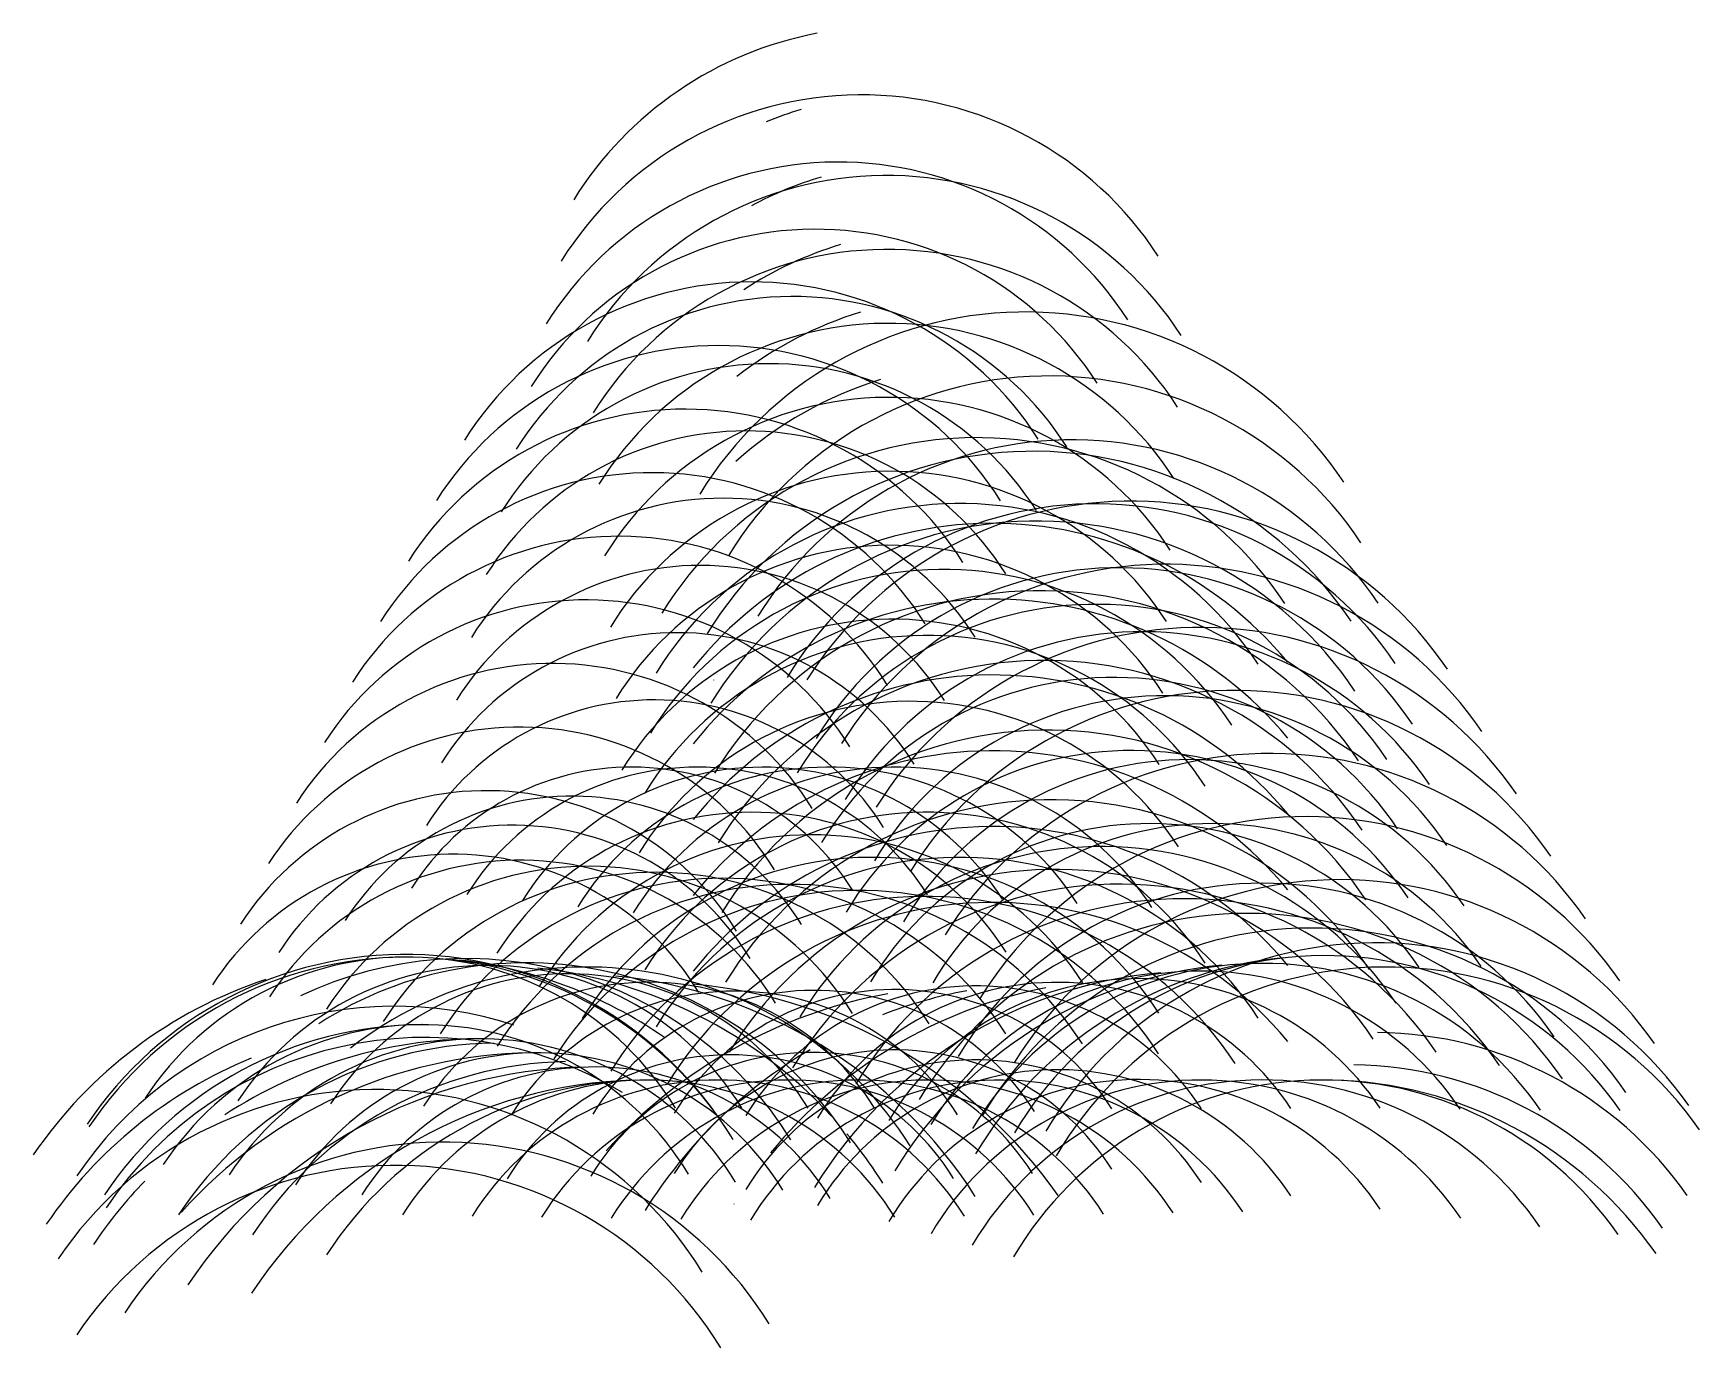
# Model space of a CAD drawing. Extents: x -1.65 to 1.67, y -0.59 to 2.03.
import ezdxf

# ---------------------------------------------------------------- set-up
doc = ezdxf.new("R2010")
doc.units = 0

msp = doc.modelspace()

# ---------------------------------------------------------------- linework, layer by layer
at = {"layer": 'drawinglayer'}
for centre, radius, start, end in [((0.0462, 1.31), 0.7314, 100.7143, 148.0183), ((-0.002, 1.202), 0.7042, 32.9334, 148.0104), ((0.0895, 1.1687), 0.7391, 106.6158, 112.3413), ((-0.0477, 1.0868), 0.6855, 32.8188, 147.9829), ((0.0478, 1.0453), 0.7003, 33.048, 148.1069), ((0.1329, 1.0274), 0.7467, 106.7304, 118.2157), ((-0.0935, 0.9716), 0.6669, 32.7042, 147.9553), ((0.0498, 0.9094), 0.689, 32.9907, 148.1415), ((0.1763, 0.8862), 0.7544, 106.9023, 123.1205), ((-0.2202, 0.8574), 0.6763, 32.475, 147.7075), ((-0.1392, 0.8564), 0.6482, 32.5896, 147.9275), ((0.325, 0.7127), 0.7612, 33.6782, 148.4101), ((0.2197, 0.7449), 0.762, 107.0168, 128.0151), ((0.0518, 0.7735), 0.6777, 32.9907, 148.1761), ((-0.2862, 0.7424), 0.6647, 32.3604, 147.6235), ((-0.185, 0.7412), 0.6296, 32.4177, 147.8996), ((0.3714, 0.5997), 0.7468, 33.7355, 148.5268), ((0.2631, 0.6036), 0.7697, 107.1314, 131.9403), ((0.0537, 0.6375), 0.6664, 32.9334, 148.2107), ((-0.3522, 0.6274), 0.653, 32.1886, 147.5388), ((-0.2308, 0.6261), 0.6109, 32.3032, 147.8715), ((0.2271, 0.4879), 0.7358, 33.4491, 148.3148), ((0.3399, 0.4353), 0.7612, 33.7355, 148.435), ((0.4178, 0.4868), 0.7325, 33.7928, 148.6431), ((-0.4182, 0.5125), 0.6414, 32.074, 147.4536), ((0.0557, 0.5016), 0.6551, 32.9334, 148.2453), ((-0.2765, 0.5109), 0.5922, 32.1886, 147.8432), ((0.534, 0.336), 0.7612, 34.0793, 147.8043), ((0.1945, 0.3819), 0.7106, 33.3345, 148.3285), ((0.4643, 0.3738), 0.7182, 33.8501, 148.759), ((0.2598, 0.2921), 0.761, 39.5224, 141.5555), ((0.3473, 0.2965), 0.7612, 33.7355, 148.4474), ((-0.4842, 0.3975), 0.6298, 31.9021, 147.3677), ((0.0577, 0.3656), 0.6438, 32.8761, 148.28), ((-0.3223, 0.3957), 0.5736, 32.074, 147.8148), ((0.5107, 0.2608), 0.7038, 33.9074, 148.8745), ((0.6037, 0.2104), 0.7612, 34.2512, 147.9215), ((0.1618, 0.2759), 0.6854, 33.2199, 148.3423), ((-0.5502, 0.2826), 0.6181, 31.7875, 147.2813), ((0.2598, 0.1411), 0.761, 39.5224, 141.5555), ((0.3547, 0.1578), 0.7612, 33.7355, 148.4599), ((0.4657, 0.1962), 0.6956, 33.7928, 148.8228), ((-0.368, 0.2805), 0.5549, 31.9021, 147.7862), ((0.0597, 0.2297), 0.6325, 32.8761, 148.3147), ((0.1291, 0.1698), 0.6602, 33.048, 148.3562), ((0.5571, 0.1478), 0.6895, 33.9647, 148.9896), ((0.6734, 0.0848), 0.7612, 34.3658, 148.038), ((-0.6162, 0.1676), 0.6065, 31.6156, 147.1941), ((0.3622, 0.019), 0.7612, 33.7928, 148.4723), ((0.2598, -0.0098), 0.761, 39.5224, 141.5555), ((0.3618, 0.3373), 0.7719, 148.4424, 148.499), ((0.5009, 0.0671), 0.6792, 33.7928, 148.9253), ((-0.4138, 0.1653), 0.5363, 31.7875, 147.7575), ((0.0964, 0.0638), 0.635, 32.9334, 148.3701), ((0.6035, 0.0348), 0.6751, 33.9647, 149.1042), ((0.743, -0.0407), 0.7612, 34.4804, 148.1537), ((-0.6821, 0.0526), 0.5949, 31.501, 147.1064), ((0.3696, -0.1197), 0.7612, 33.7928, 148.4847), ((0.2598, -0.1607), 0.761, 39.5224, 141.5555), ((0.5361, -0.062), 0.6628, 33.8501, 149.0277), ((-0.4595, 0.0501), 0.5176, 31.6729, 147.7286), ((-0.3287, 0.027), 0.5407, 31.9594, 147.896), ((-0.1979, 0.0039), 0.5637, 32.2459, 148.061), ((-0.0671, -0.0191), 0.5868, 32.5323, 148.2237), ((0.0637, -0.0422), 0.6099, 32.8188, 148.3841), ((0.65, -0.0782), 0.6608, 34.022, 149.2185), ((0.8127, -0.1663), 0.7612, 34.595, 148.2686), ((-0.7481, -0.0623), 0.5832, 31.3864, 147.018), ((-0.5777, -0.0257), 0.5356, 31.501, 147.4649), ((0.3771, -0.2584), 0.7612, 33.7928, 148.4972), ((-0.2197, -0.1208), 0.5987, 32.3032, 147.9248), ((0.1291, -0.1823), 0.6602, 33.048, 148.3562), ((0.8824, -0.2919), 0.7612, 34.7669, 148.3829), ((-0.6959, -0.1015), 0.5536, 31.3864, 147.1984), ((-0.0998, -0.2063), 0.6393, 32.5896, 148.0209), ((0.2598, -0.3116), 0.761, 39.5224, 141.5555), ((0.5713, -0.1911), 0.6464, 33.8501, 149.1297), ((0.6964, -0.1911), 0.6464, 34.0793, 149.3322), ((0.4779, -0.2941), 0.7038, 33.8501, 148.8205), ((-0.8141, -0.1773), 0.5716, 31.2145, 146.929), ((-0.6799, -0.213), 0.5953, 31.501, 147.1094), ((-0.5456, -0.2486), 0.6189, 31.7875, 147.2872), ((0.02, -0.2917), 0.6798, 32.9334, 148.1156), ((0.1945, -0.3224), 0.7106, 33.3345, 148.3285), ((-0.4114, -0.2843), 0.6426, 32.074, 147.4624), ((-0.2772, -0.3199), 0.6663, 32.3604, 147.635), ((-0.1429, -0.3556), 0.6899, 32.6469, 147.8051), ((0.3845, -0.3972), 0.7612, 33.7928, 148.5095), ((0.5119, -0.4263), 0.7612, 34.0793, 148.7207), ((0.7965, -0.3671), 0.7038, 34.4231, 149.3376), ((0.952, -0.4175), 0.7612, 34.8815, 148.4963), ((-0.0087, -0.3913), 0.7136, 32.9907, 147.9728), ((0.1256, -0.4269), 0.7373, 33.2772, 148.1381), ((0.6394, -0.4555), 0.7612, 34.3085, 148.9294), ((0.2598, -0.4626), 0.761, 39.5224, 148.3011), ((0.7668, -0.4847), 0.7612, 34.5377, 149.1355), ((0.8943, -0.5139), 0.7612, 34.7669, 149.3392), ((1.0217, -0.5431), 0.7612, 35.0533, 149.5406), ((-0.9095, -0.5668), 0.7617, 31.5583, 146.2107), ((-0.9059, -0.5721), 0.7617, 90.0573, 146.2176), ((-0.9059, -0.5721), 0.7617, 90.0573, 146.2176), ((-0.9059, -0.4349), 0.6245, 31.2145, 146.6068), ((-0.7457, -0.4197), 0.5927, 31.3864, 146.9956), ((-0.7895, -0.5752), 0.7617, 31.7875, 115.5378), ((-0.6694, -0.5836), 0.7617, 31.9594, 122.7563), ((-0.5493, -0.5919), 0.7617, 32.1886, 128.0002), ((-0.9059, -0.7093), 0.899, 89.9875, 90.0573), ((-0.9059, -0.5721), 0.7617, 31.5583, 83.3032), ((-0.9059, -0.5721), 0.7617, 31.5583, 83.3032), ((-0.9059, -0.7093), 0.899, 55.2788, 83.3535), ((-0.7457, -0.7579), 0.9308, 42.6737, 83.8651), ((0.7963, -0.6767), 0.8538, 95.4431, 148.9346), ((0.7963, -0.4926), 0.6697, 34.3085, 149.4295), ((0.9197, -0.6154), 0.8078, 95.8442, 149.2549), ((0.9197, -0.5233), 0.7157, 34.7096, 149.5014), ((1.043, -0.5919), 0.7617, 35.0533, 149.5724), ((1.043, -0.5919), 0.7617, 35.0533, 149.5724), ((-0.9059, -0.7093), 0.899, 108.2201, 145.8319), ((-0.5856, -0.4046), 0.5608, 31.5583, 147.3791), ((-0.4255, -0.3894), 0.5289, 31.7302, 147.7574), ((-0.5856, -0.8064), 0.9627, 32.6469, 84.3759), ((-0.4255, -0.855), 0.9946, 34.9388, 84.8858), ((0.673, -0.738), 0.8998, 95.042, 148.6113), ((0.3878, -0.4168), 0.5561, 33.2772, 149.0764), ((0.5497, -0.431), 0.5776, 33.621, 149.2825), ((0.673, -0.4618), 0.6236, 33.9647, 149.3565), ((-0.2544, -0.4017), 0.5234, 32.0167, 148.0753), ((-0.0952, -0.395), 0.5183, 32.3032, 148.3667), ((0.226, -0.8568), 0.9888, 100.1986, 138.0564), ((0.0641, -0.3883), 0.5132, 32.5323, 148.6537), ((0.226, -0.4025), 0.5346, 32.8761, 148.8668), ((0.5497, -0.7993), 0.9459, 101.23, 140.7225), ((0.3878, -0.828), 0.9674, 100.7143, 111.0483), ((-0.93, -0.67), 0.7617, 71.8945, 146.1719), ((-0.8745, -0.7068), 0.7617, 90.1146, 146.2767), ((-0.8745, -0.7068), 0.7617, 90.1146, 146.2767), ((-0.8745, -0.5633), 0.6183, 31.2718, 146.6833), ((-0.8745, -0.8502), 0.9052, 90.0867, 90.1146), ((1.0179, -0.7222), 0.7617, 34.9961, 89.4121), ((1.0179, -0.7222), 0.7617, 34.9961, 89.4121), ((-0.871, -0.7322), 0.7617, 58.8884, 146.2834), ((-0.7252, -0.7435), 0.7617, 90.6303, 146.5559), ((-0.7252, -0.7435), 0.7617, 90.6303, 146.5559), ((-0.7604, -0.901), 0.9279, 90.5157, 123.1927), ((-0.7604, -0.5687), 0.5956, 31.3864, 146.9603), ((0.3878, -0.828), 0.9674, 120.5387, 147.9574), ((0.0641, -0.5085), 0.5132, 32.5323, 148.6537), ((-0.8745, -0.8502), 0.9052, 112.1735, 145.8739), ((-0.6462, -0.9518), 0.9506, 90.8594, 138.209), ((-0.5321, -1.0025), 0.9733, 91.2032, 146.3235), ((-0.5759, -0.7802), 0.7617, 91.0886, 146.8309), ((-0.5759, -0.7802), 0.7617, 91.0886, 146.8309), ((-0.6462, -0.574), 0.5729, 31.501, 147.2345), ((-0.5321, -0.5794), 0.5502, 31.6156, 147.5061), ((-0.2623, -0.5287), 0.5237, 32.0167, 148.0609), ((-0.0991, -0.5186), 0.5184, 32.3032, 148.3596), ((0.226, -0.5497), 0.5346, 32.8761, 148.8668), ((0.9683, -0.7865), 0.7617, 34.9388, 89.2537), ((0.9683, -0.7865), 0.7617, 34.9388, 89.2537), ((-0.4265, -1.0001), 0.945, 91.547, 146.5945), ((-0.4265, -0.8169), 0.7617, 91.547, 147.1021), ((-0.4265, -0.8169), 0.7617, 91.547, 147.1021), ((-0.4265, -0.6337), 0.5785, 31.9021, 147.6154), ((-0.2867, -0.6337), 0.5785, 32.1313, 147.8636), ((-0.1469, -0.6337), 0.5785, 32.3604, 148.1085), ((-0.0071, -0.6337), 0.5785, 32.5896, 148.35), ((0.1327, -0.6337), 0.5785, 32.8761, 148.5883), ((0.2725, -0.6337), 0.5785, 33.1053, 148.8233), ((0.3878, -0.5908), 0.5561, 33.2772, 149.0764), ((0.5497, -0.6319), 0.5776, 33.621, 149.2825), ((0.6737, -0.6791), 0.6239, 33.9647, 149.3569), ((0.7953, -0.7244), 0.6693, 34.3085, 149.4289), ((0.9168, -0.7698), 0.7146, 34.7096, 149.4998), ((0.9168, -0.864), 0.8088, 34.9388, 89.0919), ((-0.9679, -0.8359), 0.7617, 31.501, 146.1001), ((-0.7457, -0.7579), 0.9308, 32.3032, 39.7912), ((-0.8337, -0.9406), 0.7617, 31.6729, 146.3533), ((-0.9306, -0.9867), 0.7617, 31.5583, 146.1708), ((-0.7604, -0.901), 0.9279, 136.0085, 146.0257), ((0.5497, -0.7993), 0.9459, 148.2853, 148.3271)]:
    msp.add_arc(centre, radius, start, end, dxfattribs=at)

doc.saveas('drawing.dxf')
